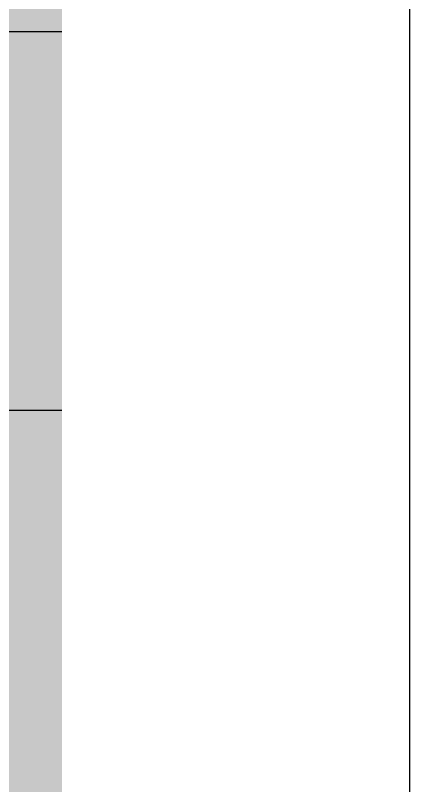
# Model space of a CAD drawing. Extents: x 177291 to 1288761, y 177638 to 322898.
# Drawn here: x 1287648 to 1288761, y 185979 to 188154 of the extents above; entities that cross this region are included whole.
import ezdxf

# ---------------------------------------------------------------- set-up
doc = ezdxf.new("R2010")
doc.units = 0
doc.header["$LTSCALE"] = 1000
doc.layers.add('PUB_TITLE', color=4, linetype='Continuous')

msp = doc.modelspace()

# ---------------------------------------------------------------- linework, layer by layer
at = {"layer": 'PUB_TITLE'}
for p, q in [((1287779.19, 188107.28), (1280296.04, 188107.28)), ((1287779.19, 187038.25), (1280296.04, 187038.25))]:
    msp.add_line(p, q, dxfattribs=at)
msp.add_lwpolyline([(1199563.96, 240960.27), (1288761.34, 240960.27), (1288761.34, 177959.98), (1199563.96, 177959.98)], close=True, dxfattribs=at)
at = {"layer": 'PUB_TITLE', "const_width": 159.09}
for points in [[(1202215.49, 179020.59), (1202215.49, 239899.66), (1287700.73, 239899.66), (1287700.73, 179020.59)], [(1280276.45, 239899.66), (1287700.73, 239899.66), (1287700.73, 179020.59), (1280276.45, 179020.59)]]:
    msp.add_lwpolyline(points, close=True, dxfattribs=at)

doc.saveas('drawing.dxf')
